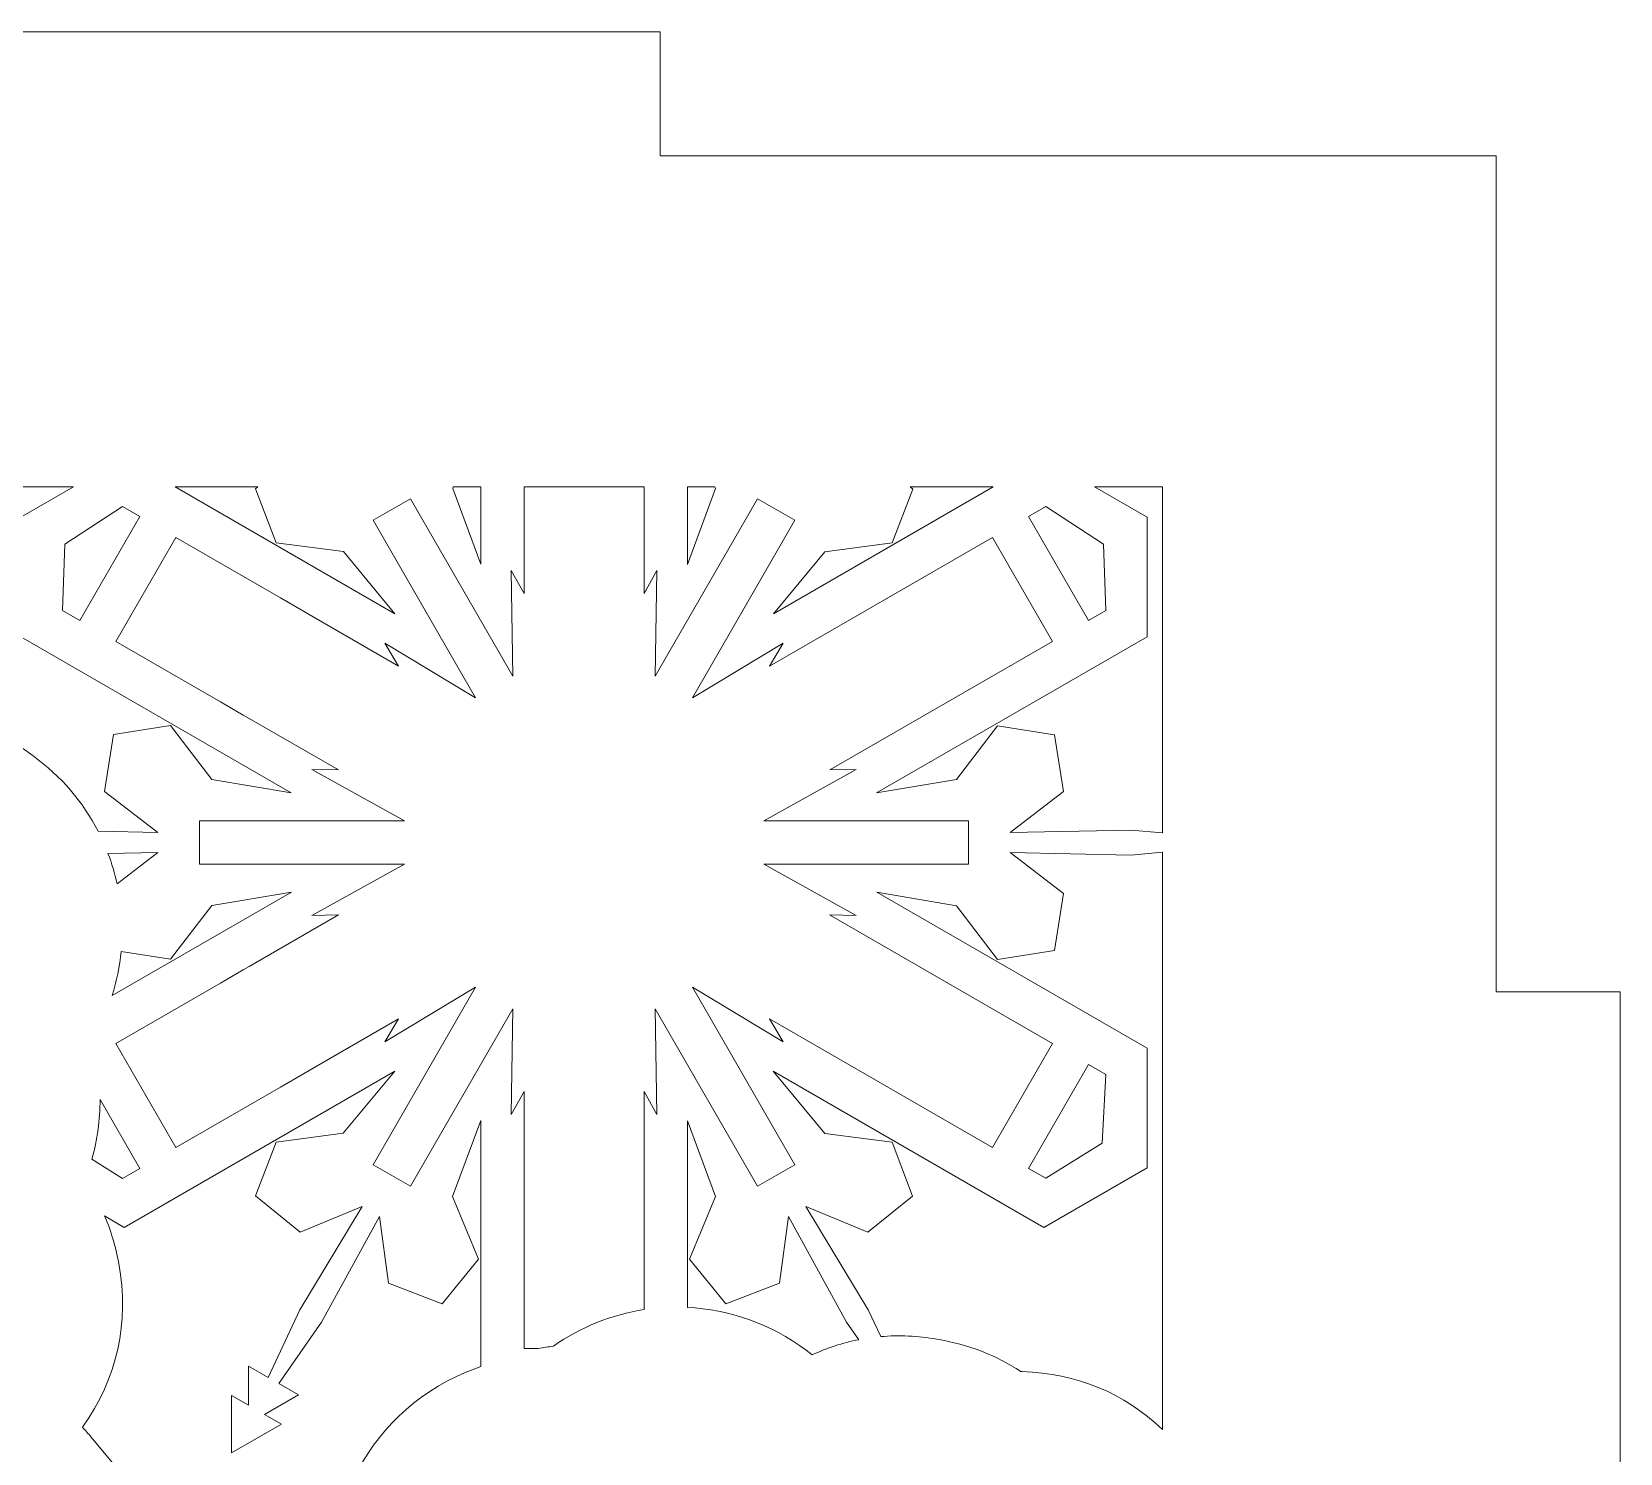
# Model space of a CAD drawing. Header units: millimetres. Extents: x -1983 to 1983, y -412 to 412.
# Drawn here: x -1914.03 to -1875.64, y 49.38 to 83.73 of the extents above; entities that cross this region are included whole.
import ezdxf

# ---------------------------------------------------------------- set-up
doc = ezdxf.new("R2010")
doc.units = ezdxf.units.MM
doc.header["$MEASUREMENT"] = 0
doc.layers.add('Camada 1', color=7, linetype='Continuous')

msp = doc.modelspace()

# ---------------------------------------------------------------- linework, layer by layer
at = {"layer": 'Camada 1', "color": 250, "lineweight": 9}
for points, knots in [([(-1919.0411, -23.2674), (-1919.0411, -23.2674), (-1898.8411, -23.2674), (-1898.8411, -23.2674), (-1898.8411, -23.2674), (-1898.8411, -23.2674), (-1898.8411, -20.2674), (-1898.8411, -20.2674), (-1898.8411, -20.2674), (-1898.8411, -20.2674), (-1878.6411, -20.2674), (-1878.6411, -20.2674), (-1878.6411, -20.2674), (-1878.6411, -20.2674), (-1878.6411, -0.0674), (-1878.6411, -0.0674), (-1878.6411, -0.0674), (-1878.6411, -0.0674), (-1875.6411, -0.0674), (-1875.6411, -0.0674), (-1875.6411, -0.0674), (-1875.6411, -0.0674), (-1875.6411, 20.1326), (-1875.6411, 20.1326), (-1875.6411, 20.1326), (-1875.6411, 20.1326), (-1878.6411, 20.1326), (-1878.6411, 20.1326), (-1878.6411, 20.1326), (-1878.6411, 20.1326), (-1878.6411, 40.3326), (-1878.6411, 40.3326), (-1878.6411, 40.3326), (-1878.6411, 40.3326), (-1875.6411, 40.3326), (-1875.6411, 40.3326), (-1875.6411, 40.3326), (-1875.6411, 40.3326), (-1875.6411, 60.5326), (-1875.6411, 60.5326), (-1875.6411, 60.5326), (-1875.6411, 60.5326), (-1878.6411, 60.5326), (-1878.6411, 60.5326), (-1878.6411, 60.5326), (-1878.6411, 60.5326), (-1878.6411, 80.7326), (-1878.6411, 80.7326), (-1878.6411, 80.7326), (-1878.6411, 80.7326), (-1898.8411, 80.7326), (-1898.8411, 80.7326), (-1898.8411, 80.7326), (-1898.8411, 80.7326), (-1898.8411, 83.7326), (-1898.8411, 83.7326), (-1898.8411, 83.7326), (-1898.8411, 83.7326), (-1919.0411, 83.7326), (-1919.0411, 83.7326), (-1919.0411, 83.7326), (-1919.0411, 83.7326), (-1919.0411, 80.7326), (-1919.0411, 80.7326), (-1919.0411, 80.7326), (-1919.0411, 80.7326), (-1939.2411, 80.7326), (-1939.2411, 80.7326), (-1939.2411, 80.7326), (-1939.2411, 80.7326), (-1939.2411, 83.7326), (-1939.2411, 83.7326), (-1939.2411, 83.7326), (-1939.2411, 83.7326), (-1959.4411, 83.7326), (-1959.4411, 83.7326), (-1959.4411, 83.7326), (-1959.4411, 83.7326), (-1959.4411, 80.7326), (-1959.4411, 80.7326), (-1959.4411, 80.7326), (-1959.4411, 80.7326), (-1979.6411, 80.7326), (-1979.6411, 80.7326), (-1979.6411, 80.7326), (-1979.6411, 80.7326), (-1979.6411, 60.5326), (-1979.6411, 60.5326), (-1979.6411, 60.5326), (-1979.6411, 60.5326), (-1982.6411, 60.5326), (-1982.6411, 60.5326), (-1982.6411, 60.5326), (-1982.6411, 60.5326), (-1982.6411, 40.3326), (-1982.6411, 40.3326), (-1982.6411, 40.3326), (-1982.6411, 40.3326), (-1979.6411, 40.3326), (-1979.6411, 40.3326), (-1979.6411, 40.3326), (-1979.6411, 40.3326), (-1979.6411, 20.1326), (-1979.6411, 20.1326), (-1979.6411, 20.1326), (-1979.6411, 20.1326), (-1982.6411, 20.1326), (-1982.6411, 20.1326), (-1982.6411, 20.1326), (-1982.6411, 20.1326), (-1982.6411, -0.0674), (-1982.6411, -0.0674), (-1982.6411, -0.0674), (-1982.6411, -0.0674), (-1979.6411, -0.0674), (-1979.6411, -0.0674), (-1979.6411, -0.0674), (-1979.6411, -0.0674), (-1979.6411, -20.2674), (-1979.6411, -20.2674), (-1979.6411, -20.2674), (-1979.6411, -20.2674), (-1959.4411, -20.2674), (-1959.4411, -20.2674), (-1959.4411, -20.2674), (-1959.4411, -20.2674), (-1959.4411, -23.2674), (-1959.4411, -23.2674), (-1959.4411, -23.2674), (-1959.4411, -23.2674), (-1939.2411, -23.2674), (-1939.2411, -23.2674), (-1939.2411, -23.2674), (-1939.2411, -23.2674), (-1939.2411, -20.2674), (-1939.2411, -20.2674), (-1939.2411, -20.2674), (-1939.2411, -20.2674), (-1919.0411, -20.2674), (-1919.0411, -20.2674), (-1919.0411, -20.2674), (-1919.0411, -20.2674), (-1919.0411, -23.2674), (-1919.0411, -23.2674)], [0, 0, 0, 0, 0.027027, 0.027027, 0.027027, 0.027027, 0.0540541, 0.0540541, 0.0540541, 0.0540541, 0.0810811, 0.0810811, 0.0810811, 0.0810811, 0.1081081, 0.1081081, 0.1081081, 0.1081081, 0.1351351, 0.1351351, 0.1351351, 0.1351351, 0.1621622, 0.1621622, 0.1621622, 0.1621622, 0.1891892, 0.1891892, 0.1891892, 0.1891892, 0.2162162, 0.2162162, 0.2162162, 0.2162162, 0.2432432, 0.2432432, 0.2432432, 0.2432432, 0.2702703, 0.2702703, 0.2702703, 0.2702703, 0.2972973, 0.2972973, 0.2972973, 0.2972973, 0.3243243, 0.3243243, 0.3243243, 0.3243243, 0.3513514, 0.3513514, 0.3513514, 0.3513514, 0.3783784, 0.3783784, 0.3783784, 0.3783784, 0.4054054, 0.4054054, 0.4054054, 0.4054054, 0.4324324, 0.4324324, 0.4324324, 0.4324324, 0.4594595, 0.4594595, 0.4594595, 0.4594595, 0.4864865, 0.4864865, 0.4864865, 0.4864865, 0.5135135, 0.5135135, 0.5135135, 0.5135135, 0.5405405, 0.5405405, 0.5405405, 0.5405405, 0.5675676, 0.5675676, 0.5675676, 0.5675676, 0.5945946, 0.5945946, 0.5945946, 0.5945946, 0.6216216, 0.6216216, 0.6216216, 0.6216216, 0.6486486, 0.6486486, 0.6486486, 0.6486486, 0.6756757, 0.6756757, 0.6756757, 0.6756757, 0.7027027, 0.7027027, 0.7027027, 0.7027027, 0.7297297, 0.7297297, 0.7297297, 0.7297297, 0.7567568, 0.7567568, 0.7567568, 0.7567568, 0.7837838, 0.7837838, 0.7837838, 0.7837838, 0.8108108, 0.8108108, 0.8108108, 0.8108108, 0.8378378, 0.8378378, 0.8378378, 0.8378378, 0.8648649, 0.8648649, 0.8648649, 0.8648649, 0.8918919, 0.8918919, 0.8918919, 0.8918919, 0.9189189, 0.9189189, 0.9189189, 0.9189189, 0.9459459, 0.9459459, 0.9459459, 0.9459459, 1, 1, 1, 1]), ([(-1927.423, 72.7326), (-1927.423, 72.7326), (-1913.0226, 72.7326), (-1913.0226, 72.7326), (-1913.0226, 72.7326), (-1913.0226, 72.7326), (-1914.2943, 71.999), (-1914.2943, 71.999), (-1914.2943, 71.999), (-1914.2943, 71.999), (-1914.2943, 69.1138), (-1914.2943, 69.1138), (-1914.2943, 69.1138), (-1914.2943, 69.1138), (-1907.7599, 65.3421), (-1907.7599, 65.3421), (-1907.7599, 65.3421), (-1907.7599, 65.3421), (-1909.681, 65.6663), (-1909.681, 65.6663), (-1909.681, 65.6663), (-1909.681, 65.6663), (-1910.6783, 66.9656), (-1910.6783, 66.9656), (-1910.6783, 66.9656), (-1910.6783, 66.9656), (-1912.0547, 66.7486), (-1912.0547, 66.7486), (-1912.0547, 66.7486), (-1912.0547, 66.7486), (-1912.2716, 65.3723), (-1912.2716, 65.3723), (-1912.2716, 65.3723), (-1912.2716, 65.3723), (-1910.9836, 64.3835), (-1910.9836, 64.3835), (-1910.9836, 64.3835), (-1910.9836, 64.3835), (-1912.4311, 64.4124), (-1912.4311, 64.4124), (-1912.4311, 64.4124), (-1912.7934, 65.1138), (-1913.3204, 65.7422), (-1914.0021, 66.2345), (-1914.0021, 66.2345), (-1914.0021, 66.2345), (-1914.5726, 66.6465), (-1914.5726, 66.6465), (-1914.5726, 66.6465), (-1916.2731, 67.8745), (-1918.4598, 67.9515), (-1920.1956, 66.9524), (-1920.1956, 66.9524), (-1920.8064, 67.4053), (-1921.4734, 67.7062), (-1922.1856, 67.8512), (-1922.1856, 67.8512), (-1922.3629, 68.6206), (-1922.7186, 69.3604), (-1923.2574, 70.0067), (-1923.2574, 70.0067), (-1923.2574, 70.0067), (-1923.7328, 70.5773), (-1923.7328, 70.5773), (-1923.7328, 70.5773), (-1924.5788, 71.5925), (-1925.6507, 72.1995), (-1926.93, 72.3886), (-1926.93, 72.3886), (-1927.0893, 72.5137), (-1927.2541, 72.6284), (-1927.423, 72.7326)], [0, 0, 0, 0, 0.0526316, 0.0526316, 0.0526316, 0.0526316, 0.1052632, 0.1052632, 0.1052632, 0.1052632, 0.1578947, 0.1578947, 0.1578947, 0.1578947, 0.2105263, 0.2105263, 0.2105263, 0.2105263, 0.2631579, 0.2631579, 0.2631579, 0.2631579, 0.3157895, 0.3157895, 0.3157895, 0.3157895, 0.3684211, 0.3684211, 0.3684211, 0.3684211, 0.4210526, 0.4210526, 0.4210526, 0.4210526, 0.4736842, 0.4736842, 0.4736842, 0.4736842, 0.5263158, 0.5263158, 0.5263158, 0.5263158, 0.5789474, 0.5789474, 0.5789474, 0.5789474, 0.6315789, 0.6315789, 0.6315789, 0.6315789, 0.6842105, 0.6842105, 0.6842105, 0.6842105, 0.7368421, 0.7368421, 0.7368421, 0.7368421, 0.7894737, 0.7894737, 0.7894737, 0.7894737, 0.8421053, 0.8421053, 0.8421053, 0.8421053, 0.8947368, 0.8947368, 0.8947368, 0.8947368, 1, 1, 1, 1]), ([(-1902.1346, 72.7326), (-1902.1346, 72.7326), (-1899.2331, 72.7326), (-1899.2331, 72.7326), (-1899.2331, 72.7326), (-1899.2331, 72.7326), (-1899.2331, 72.6456), (-1899.2331, 72.6456), (-1899.2331, 72.6456), (-1899.2331, 72.6456), (-1899.2331, 70.1551), (-1899.2331, 70.1551), (-1899.2331, 70.1551), (-1899.2331, 70.1551), (-1898.922, 70.7163), (-1898.922, 70.7163), (-1898.922, 70.7163), (-1898.922, 70.7163), (-1898.964, 68.1616), (-1898.964, 68.1616), (-1898.964, 68.1616), (-1898.964, 68.1616), (-1896.489, 72.448), (-1896.489, 72.448), (-1896.489, 72.448), (-1896.489, 72.448), (-1895.5865, 71.9257), (-1895.5865, 71.9257), (-1895.5865, 71.9257), (-1895.5865, 71.9257), (-1898.0615, 67.6393), (-1898.0615, 67.6393), (-1898.0615, 67.6393), (-1898.0615, 67.6393), (-1895.8698, 68.9537), (-1895.8698, 68.9537), (-1895.8698, 68.9537), (-1895.8698, 68.9537), (-1896.2004, 68.4025), (-1896.2004, 68.4025), (-1896.2004, 68.4025), (-1896.2004, 68.4025), (-1890.8158, 71.5124), (-1890.8158, 71.5124), (-1890.8158, 71.5124), (-1890.8158, 71.5124), (-1889.3648, 68.9992), (-1889.3648, 68.9992), (-1889.3648, 68.9992), (-1889.3648, 68.9992), (-1894.7465, 65.8924), (-1894.7465, 65.8924), (-1894.7465, 65.8924), (-1894.7465, 65.8924), (-1894.1079, 65.9021), (-1894.1079, 65.9021), (-1894.1079, 65.9021), (-1894.1079, 65.9021), (-1896.3414, 64.6604), (-1896.3414, 64.6604), (-1896.3414, 64.6604), (-1896.3414, 64.6604), (-1891.3917, 64.6604), (-1891.3917, 64.6604), (-1891.3917, 64.6604), (-1891.3917, 64.6604), (-1891.3917, 63.6189), (-1891.3917, 63.6189), (-1891.3917, 63.6189), (-1891.3917, 63.6189), (-1896.3414, 63.6189), (-1896.3414, 63.6189), (-1896.3414, 63.6189), (-1896.3414, 63.6189), (-1894.1079, 62.3772), (-1894.1079, 62.3772), (-1894.1079, 62.3772), (-1894.1079, 62.3772), (-1894.7499, 62.3883), (-1894.7499, 62.3883), (-1894.7499, 62.3883), (-1894.7499, 62.3883), (-1889.3653, 59.2804), (-1889.3653, 59.2804), (-1889.3653, 59.2804), (-1889.3653, 59.2804), (-1890.816, 56.7676), (-1890.816, 56.7676), (-1890.816, 56.7676), (-1890.816, 56.7676), (-1896.2004, 59.8747), (-1896.2004, 59.8747), (-1896.2004, 59.8747), (-1896.2004, 59.8747), (-1895.8698, 59.3249), (-1895.8698, 59.3249), (-1895.8698, 59.3249), (-1895.8698, 59.3249), (-1898.0626, 60.6404), (-1898.0626, 60.6404), (-1898.0626, 60.6404), (-1898.0626, 60.6404), (-1895.5865, 56.3524), (-1895.5865, 56.3524), (-1895.5865, 56.3524), (-1895.5865, 56.3524), (-1896.489, 55.8312), (-1896.489, 55.8312), (-1896.489, 55.8312), (-1896.489, 55.8312), (-1898.964, 60.1165), (-1898.964, 60.1165), (-1898.964, 60.1165), (-1898.964, 60.1165), (-1898.922, 57.5635), (-1898.922, 57.5635), (-1898.922, 57.5635), (-1898.922, 57.5635), (-1899.2331, 58.1252), (-1899.2331, 58.1252), (-1899.2331, 58.1252), (-1899.2331, 58.1252), (-1899.2331, 52.8507), (-1899.2331, 52.8507), (-1899.2331, 52.8507), (-1900.0102, 52.7306), (-1900.762, 52.434), (-1901.4254, 51.9667), (-1901.4254, 51.9667), (-1901.5472, 51.9517), (-1901.6692, 51.9321), (-1901.7913, 51.9083), (-1901.7913, 51.9083), (-1901.7913, 51.9083), (-1902.1346, 51.9083), (-1902.1346, 51.9083), (-1902.1346, 51.9083), (-1902.1346, 51.9083), (-1902.1346, 58.1252), (-1902.1346, 58.1252), (-1902.1346, 58.1252), (-1902.1346, 58.1252), (-1902.4464, 57.5635), (-1902.4464, 57.5635), (-1902.4464, 57.5635), (-1902.4464, 57.5635), (-1902.404, 60.1187), (-1902.404, 60.1187), (-1902.404, 60.1187), (-1902.404, 60.1187), (-1904.8789, 55.8312), (-1904.8789, 55.8312), (-1904.8789, 55.8312), (-1904.8789, 55.8312), (-1905.7827, 56.3524), (-1905.7827, 56.3524), (-1905.7827, 56.3524), (-1905.7827, 56.3524), (-1903.3064, 60.6404), (-1903.3064, 60.6404), (-1903.3064, 60.6404), (-1903.3064, 60.6404), (-1905.4982, 59.3249), (-1905.4982, 59.3249), (-1905.4982, 59.3249), (-1905.4982, 59.3249), (-1905.1675, 59.8747), (-1905.1675, 59.8747), (-1905.1675, 59.8747), (-1905.1675, 59.8747), (-1907.3258, 58.6304), (-1907.3258, 58.6304), (-1907.3258, 58.6304), (-1907.3258, 58.6304), (-1907.4691, 58.5473), (-1907.4691, 58.5473), (-1907.4691, 58.5473), (-1907.4691, 58.5473), (-1908.0204, 58.229), (-1908.0204, 58.229), (-1908.0204, 58.229), (-1908.0204, 58.229), (-1910.5513, 56.7674), (-1910.5513, 56.7674), (-1910.5513, 56.7674), (-1910.5513, 56.7674), (-1912.0018, 59.2798), (-1912.0018, 59.2798), (-1912.0018, 59.2798), (-1912.0018, 59.2798), (-1909.4705, 60.7417), (-1909.4705, 60.7417), (-1909.4705, 60.7417), (-1909.4705, 60.7417), (-1908.9199, 61.0585), (-1908.9199, 61.0585), (-1908.9199, 61.0585), (-1908.9199, 61.0585), (-1908.7761, 61.1424), (-1908.7761, 61.1424), (-1908.7761, 61.1424), (-1908.7761, 61.1424), (-1906.6177, 62.3883), (-1906.6177, 62.3883), (-1906.6177, 62.3883), (-1906.6177, 62.3883), (-1907.2601, 62.3772), (-1907.2601, 62.3772), (-1907.2601, 62.3772), (-1907.2601, 62.3772), (-1905.0265, 63.6189), (-1905.0265, 63.6189), (-1905.0265, 63.6189), (-1905.0265, 63.6189), (-1909.9761, 63.6189), (-1909.9761, 63.6189), (-1909.9761, 63.6189), (-1909.9761, 63.6189), (-1909.9761, 64.6604), (-1909.9761, 64.6604), (-1909.9761, 64.6604), (-1909.9761, 64.6604), (-1905.0258, 64.6604), (-1905.0258, 64.6604), (-1905.0258, 64.6604), (-1905.0258, 64.6604), (-1907.2601, 65.9021), (-1907.2601, 65.9021), (-1907.2601, 65.9021), (-1907.2601, 65.9021), (-1906.6203, 65.8924), (-1906.6203, 65.8924), (-1906.6203, 65.8924), (-1906.6203, 65.8924), (-1908.7761, 67.1373), (-1908.7761, 67.1373), (-1908.7761, 67.1373), (-1908.7761, 67.1373), (-1908.9199, 67.2182), (-1908.9199, 67.2182), (-1908.9199, 67.2182), (-1908.9199, 67.2182), (-1909.4705, 67.5381), (-1909.4705, 67.5381), (-1909.4705, 67.5381), (-1909.4705, 67.5381), (-1912.0023, 68.9993), (-1912.0023, 68.9993), (-1912.0023, 68.9993), (-1912.0023, 68.9993), (-1910.5518, 71.512), (-1910.5518, 71.512), (-1910.5518, 71.512), (-1910.5518, 71.512), (-1908.0204, 70.0496), (-1908.0204, 70.0496), (-1908.0204, 70.0496), (-1908.0204, 70.0496), (-1907.4691, 69.7318), (-1907.4691, 69.7318), (-1907.4691, 69.7318), (-1907.4691, 69.7318), (-1907.3258, 69.6485), (-1907.3258, 69.6485), (-1907.3258, 69.6485), (-1907.3258, 69.6485), (-1905.167, 68.4025), (-1905.167, 68.4025), (-1905.167, 68.4025), (-1905.167, 68.4025), (-1905.4982, 68.9537), (-1905.4982, 68.9537), (-1905.4982, 68.9537), (-1905.4982, 68.9537), (-1903.3064, 67.6393), (-1903.3064, 67.6393), (-1903.3064, 67.6393), (-1903.3064, 67.6393), (-1905.7827, 71.9257), (-1905.7827, 71.9257), (-1905.7827, 71.9257), (-1905.7827, 71.9257), (-1904.8789, 72.448), (-1904.8789, 72.448), (-1904.8789, 72.448), (-1904.8789, 72.448), (-1902.404, 68.1606), (-1902.404, 68.1606), (-1902.404, 68.1606), (-1902.404, 68.1606), (-1902.4464, 70.7163), (-1902.4464, 70.7163), (-1902.4464, 70.7163), (-1902.4464, 70.7163), (-1902.1346, 70.1551), (-1902.1346, 70.1551), (-1902.1346, 70.1551), (-1902.1346, 70.1551), (-1902.1346, 72.6456), (-1902.1346, 72.6456), (-1902.1346, 72.6456), (-1902.1346, 72.6456), (-1902.1346, 72.7326), (-1902.1346, 72.7326)], [0, 0, 0, 0, 0.012987, 0.012987, 0.012987, 0.012987, 0.025974, 0.025974, 0.025974, 0.025974, 0.038961, 0.038961, 0.038961, 0.038961, 0.0519481, 0.0519481, 0.0519481, 0.0519481, 0.0649351, 0.0649351, 0.0649351, 0.0649351, 0.0779221, 0.0779221, 0.0779221, 0.0779221, 0.0909091, 0.0909091, 0.0909091, 0.0909091, 0.1038961, 0.1038961, 0.1038961, 0.1038961, 0.1168831, 0.1168831, 0.1168831, 0.1168831, 0.1298701, 0.1298701, 0.1298701, 0.1298701, 0.1428571, 0.1428571, 0.1428571, 0.1428571, 0.1558442, 0.1558442, 0.1558442, 0.1558442, 0.1688312, 0.1688312, 0.1688312, 0.1688312, 0.1818182, 0.1818182, 0.1818182, 0.1818182, 0.1948052, 0.1948052, 0.1948052, 0.1948052, 0.2077922, 0.2077922, 0.2077922, 0.2077922, 0.2207792, 0.2207792, 0.2207792, 0.2207792, 0.2337662, 0.2337662, 0.2337662, 0.2337662, 0.2467532, 0.2467532, 0.2467532, 0.2467532, 0.2597403, 0.2597403, 0.2597403, 0.2597403, 0.2727273, 0.2727273, 0.2727273, 0.2727273, 0.2857143, 0.2857143, 0.2857143, 0.2857143, 0.2987013, 0.2987013, 0.2987013, 0.2987013, 0.3116883, 0.3116883, 0.3116883, 0.3116883, 0.3246753, 0.3246753, 0.3246753, 0.3246753, 0.3376623, 0.3376623, 0.3376623, 0.3376623, 0.3506494, 0.3506494, 0.3506494, 0.3506494, 0.3636364, 0.3636364, 0.3636364, 0.3636364, 0.3766234, 0.3766234, 0.3766234, 0.3766234, 0.3896104, 0.3896104, 0.3896104, 0.3896104, 0.4025974, 0.4025974, 0.4025974, 0.4025974, 0.4155844, 0.4155844, 0.4155844, 0.4155844, 0.4285714, 0.4285714, 0.4285714, 0.4285714, 0.4415584, 0.4415584, 0.4415584, 0.4415584, 0.4545455, 0.4545455, 0.4545455, 0.4545455, 0.4675325, 0.4675325, 0.4675325, 0.4675325, 0.4805195, 0.4805195, 0.4805195, 0.4805195, 0.4935065, 0.4935065, 0.4935065, 0.4935065, 0.5064935, 0.5064935, 0.5064935, 0.5064935, 0.5194805, 0.5194805, 0.5194805, 0.5194805, 0.5324675, 0.5324675, 0.5324675, 0.5324675, 0.5454545, 0.5454545, 0.5454545, 0.5454545, 0.5584416, 0.5584416, 0.5584416, 0.5584416, 0.5714286, 0.5714286, 0.5714286, 0.5714286, 0.5844156, 0.5844156, 0.5844156, 0.5844156, 0.5974026, 0.5974026, 0.5974026, 0.5974026, 0.6103896, 0.6103896, 0.6103896, 0.6103896, 0.6233766, 0.6233766, 0.6233766, 0.6233766, 0.6363636, 0.6363636, 0.6363636, 0.6363636, 0.6493506, 0.6493506, 0.6493506, 0.6493506, 0.6623377, 0.6623377, 0.6623377, 0.6623377, 0.6753247, 0.6753247, 0.6753247, 0.6753247, 0.6883117, 0.6883117, 0.6883117, 0.6883117, 0.7012987, 0.7012987, 0.7012987, 0.7012987, 0.7142857, 0.7142857, 0.7142857, 0.7142857, 0.7272727, 0.7272727, 0.7272727, 0.7272727, 0.7402597, 0.7402597, 0.7402597, 0.7402597, 0.7532468, 0.7532468, 0.7532468, 0.7532468, 0.7662338, 0.7662338, 0.7662338, 0.7662338, 0.7792208, 0.7792208, 0.7792208, 0.7792208, 0.7922078, 0.7922078, 0.7922078, 0.7922078, 0.8051948, 0.8051948, 0.8051948, 0.8051948, 0.8181818, 0.8181818, 0.8181818, 0.8181818, 0.8311688, 0.8311688, 0.8311688, 0.8311688, 0.8441558, 0.8441558, 0.8441558, 0.8441558, 0.8571429, 0.8571429, 0.8571429, 0.8571429, 0.8701299, 0.8701299, 0.8701299, 0.8701299, 0.8831169, 0.8831169, 0.8831169, 0.8831169, 0.8961039, 0.8961039, 0.8961039, 0.8961039, 0.9090909, 0.9090909, 0.9090909, 0.9090909, 0.9220779, 0.9220779, 0.9220779, 0.9220779, 0.9350649, 0.9350649, 0.9350649, 0.9350649, 0.9480519, 0.9480519, 0.9480519, 0.9480519, 0.961039, 0.961039, 0.961039, 0.961039, 0.974026, 0.974026, 0.974026, 0.974026, 1, 1, 1, 1]), ([(-1910.5708, 72.7326), (-1910.5708, 72.7326), (-1908.5663, 72.7326), (-1908.5663, 72.7326), (-1908.5663, 72.7326), (-1908.5663, 72.7326), (-1908.6263, 72.684), (-1908.6263, 72.684), (-1908.6263, 72.684), (-1908.6263, 72.684), (-1908.1265, 71.384), (-1908.1265, 71.384), (-1908.1265, 71.384), (-1908.1265, 71.384), (-1906.5018, 71.1685), (-1906.5018, 71.1685), (-1906.5018, 71.1685), (-1906.5018, 71.1685), (-1905.2547, 69.6631), (-1905.2547, 69.6631), (-1905.2547, 69.6631), (-1905.2547, 69.6631), (-1910.5708, 72.7326), (-1910.5708, 72.7326)], [0, 0, 0, 0, 0.1428571, 0.1428571, 0.1428571, 0.1428571, 0.2857143, 0.2857143, 0.2857143, 0.2857143, 0.4285714, 0.4285714, 0.4285714, 0.4285714, 0.5714286, 0.5714286, 0.5714286, 0.5714286, 0.7142857, 0.7142857, 0.7142857, 0.7142857, 1, 1, 1, 1]), ([(-1903.8445, 72.7326), (-1903.8445, 72.7326), (-1903.1816, 72.7326), (-1903.1816, 72.7326), (-1903.1816, 72.7326), (-1903.1816, 72.7326), (-1903.1816, 70.8693), (-1903.1816, 70.8693), (-1903.1816, 70.8693), (-1903.1816, 70.8693), (-1903.8601, 72.6948), (-1903.8601, 72.6948), (-1903.8601, 72.6948), (-1903.8601, 72.6948), (-1903.8445, 72.7326), (-1903.8445, 72.7326)], [0, 0, 0, 0, 0.2, 0.2, 0.2, 0.2, 0.4, 0.4, 0.4, 0.4, 0.6, 0.6, 0.6, 0.6, 1, 1, 1, 1]), ([(-1898.1864, 72.7326), (-1898.1864, 72.7326), (-1897.5212, 72.7326), (-1897.5212, 72.7326), (-1897.5212, 72.7326), (-1897.5212, 72.7326), (-1897.5047, 72.6929), (-1897.5047, 72.6929), (-1897.5047, 72.6929), (-1897.5047, 72.6929), (-1898.1864, 70.8596), (-1898.1864, 70.8596), (-1898.1864, 70.8596), (-1898.1864, 70.8596), (-1898.1864, 72.7326), (-1898.1864, 72.7326)], [0, 0, 0, 0, 0.2, 0.2, 0.2, 0.2, 0.4, 0.4, 0.4, 0.4, 0.6, 0.6, 0.6, 0.6, 1, 1, 1, 1]), ([(-1892.8008, 72.7326), (-1892.8008, 72.7326), (-1890.797, 72.7326), (-1890.797, 72.7326), (-1890.797, 72.7326), (-1890.797, 72.7326), (-1896.1046, 69.6683), (-1896.1046, 69.6683), (-1896.1046, 69.6683), (-1896.1046, 69.6683), (-1894.8629, 71.1681), (-1894.8629, 71.1681), (-1894.8629, 71.1681), (-1894.8629, 71.1681), (-1893.2388, 71.3819), (-1893.2388, 71.3819), (-1893.2388, 71.3819), (-1893.2388, 71.3819), (-1892.7389, 72.6826), (-1892.7389, 72.6826), (-1892.7389, 72.6826), (-1892.7389, 72.6826), (-1892.8008, 72.7326), (-1892.8008, 72.7326)], [0, 0, 0, 0, 0.1428571, 0.1428571, 0.1428571, 0.1428571, 0.2857143, 0.2857143, 0.2857143, 0.2857143, 0.4285714, 0.4285714, 0.4285714, 0.4285714, 0.5714286, 0.5714286, 0.5714286, 0.5714286, 0.7142857, 0.7142857, 0.7142857, 0.7142857, 1, 1, 1, 1]), ([(-1888.3448, 72.7326), (-1888.3448, 72.7326), (-1886.7067, 72.7326), (-1886.7067, 72.7326), (-1886.7067, 72.7326), (-1886.7067, 72.7326), (-1886.7067, 64.3736), (-1886.7067, 64.3736), (-1886.7067, 64.3736), (-1886.7067, 64.3736), (-1887.4713, 64.4395), (-1887.4713, 64.4395), (-1887.4713, 64.4395), (-1887.4713, 64.4395), (-1890.3838, 64.3809), (-1890.3838, 64.3809), (-1890.3838, 64.3809), (-1890.3838, 64.3809), (-1889.0955, 65.369), (-1889.0955, 65.369), (-1889.0955, 65.369), (-1889.0955, 65.369), (-1889.3121, 66.7454), (-1889.3121, 66.7454), (-1889.3121, 66.7454), (-1889.3121, 66.7454), (-1890.6894, 66.9629), (-1890.6894, 66.9629), (-1890.6894, 66.9629), (-1890.6894, 66.9629), (-1891.6869, 65.6641), (-1891.6869, 65.6641), (-1891.6869, 65.6641), (-1891.6869, 65.6641), (-1893.6146, 65.3368), (-1893.6146, 65.3368), (-1893.6146, 65.3368), (-1893.6146, 65.3368), (-1887.0729, 69.1138), (-1887.0729, 69.1138), (-1887.0729, 69.1138), (-1887.0729, 69.1138), (-1887.0729, 71.999), (-1887.0729, 71.999), (-1887.0729, 71.999), (-1887.0729, 71.999), (-1888.3448, 72.7326), (-1888.3448, 72.7326)], [0, 0, 0, 0, 0.0769231, 0.0769231, 0.0769231, 0.0769231, 0.1538462, 0.1538462, 0.1538462, 0.1538462, 0.2307692, 0.2307692, 0.2307692, 0.2307692, 0.3076923, 0.3076923, 0.3076923, 0.3076923, 0.3846154, 0.3846154, 0.3846154, 0.3846154, 0.4615385, 0.4615385, 0.4615385, 0.4615385, 0.5384615, 0.5384615, 0.5384615, 0.5384615, 0.6153846, 0.6153846, 0.6153846, 0.6153846, 0.6923077, 0.6923077, 0.6923077, 0.6923077, 0.7692308, 0.7692308, 0.7692308, 0.7692308, 0.8461538, 0.8461538, 0.8461538, 0.8461538, 1, 1, 1, 1]), ([(-1911.4235, 72.0155), (-1911.4235, 72.0155), (-1912.8744, 69.5024), (-1912.8744, 69.5024), (-1912.8744, 69.5024), (-1912.8744, 69.5024), (-1913.2907, 69.7427), (-1913.2907, 69.7427), (-1913.2907, 69.7427), (-1913.2907, 69.7427), (-1913.2346, 71.3517), (-1913.2346, 71.3517), (-1913.2346, 71.3517), (-1913.2346, 71.3517), (-1911.8405, 72.2564), (-1911.8405, 72.2564), (-1911.8405, 72.2564), (-1911.8405, 72.2564), (-1911.4235, 72.0155), (-1911.4235, 72.0155)], [0, 0, 0, 0, 0.1666667, 0.1666667, 0.1666667, 0.1666667, 0.3333333, 0.3333333, 0.3333333, 0.3333333, 0.5, 0.5, 0.5, 0.5, 0.6666667, 0.6666667, 0.6666667, 0.6666667, 1, 1, 1, 1]), ([(-1888.4929, 69.5024), (-1888.4929, 69.5024), (-1889.944, 72.0159), (-1889.944, 72.0159), (-1889.944, 72.0159), (-1889.944, 72.0159), (-1889.5274, 72.2564), (-1889.5274, 72.2564), (-1889.5274, 72.2564), (-1889.5274, 72.2564), (-1888.1327, 71.3517), (-1888.1327, 71.3517), (-1888.1327, 71.3517), (-1888.1327, 71.3517), (-1888.0767, 69.7427), (-1888.0767, 69.7427), (-1888.0767, 69.7427), (-1888.0767, 69.7427), (-1888.4929, 69.5024), (-1888.4929, 69.5024)], [0, 0, 0, 0, 0.1666667, 0.1666667, 0.1666667, 0.1666667, 0.3333333, 0.3333333, 0.3333333, 0.3333333, 0.5, 0.5, 0.5, 0.5, 0.6666667, 0.6666667, 0.6666667, 0.6666667, 1, 1, 1, 1]), ([(-1911.9715, 63.1405), (-1912.0266, 63.3899), (-1912.0998, 63.6353), (-1912.1909, 63.8748), (-1912.1909, 63.8748), (-1912.1909, 63.8748), (-1910.9836, 63.8988), (-1910.9836, 63.8988), (-1910.9836, 63.8988), (-1910.9836, 63.8988), (-1911.9715, 63.1405), (-1911.9715, 63.1405)], [0, 0, 0, 0, 0.25, 0.25, 0.25, 0.25, 0.5, 0.5, 0.5, 0.5, 1, 1, 1, 1]), ([(-1886.7067, 63.9029), (-1886.7067, 63.9029), (-1886.7067, 49.9543), (-1886.7067, 49.9543), (-1886.7067, 49.9543), (-1887.6355, 50.8386), (-1888.7782, 51.3103), (-1890.0977, 51.3518), (-1890.0977, 51.3518), (-1890.1073, 51.3522), (-1890.117, 51.3524), (-1890.1264, 51.3527), (-1890.1264, 51.3527), (-1890.7189, 51.7462), (-1891.3987, 52.0106), (-1892.1544, 52.1379), (-1892.1544, 52.1379), (-1892.6189, 52.2161), (-1893.0732, 52.236), (-1893.5144, 52.1984), (-1893.5144, 52.1984), (-1893.5144, 52.1984), (-1893.8181, 52.8474), (-1893.8181, 52.8474), (-1893.8181, 52.8474), (-1893.8181, 52.8474), (-1895.3248, 55.3402), (-1895.3248, 55.3402), (-1895.3248, 55.3402), (-1895.3248, 55.3402), (-1893.8246, 54.7198), (-1893.8246, 54.7198), (-1893.8246, 54.7198), (-1893.8246, 54.7198), (-1892.7433, 55.5958), (-1892.7433, 55.5958), (-1892.7433, 55.5958), (-1892.7433, 55.5958), (-1893.2409, 56.8953), (-1893.2409, 56.8953), (-1893.2409, 56.8953), (-1893.2409, 56.8953), (-1894.8662, 57.1102), (-1894.8662, 57.1102), (-1894.8662, 57.1102), (-1894.8662, 57.1102), (-1896.1122, 58.6151), (-1896.1122, 58.6151), (-1896.1122, 58.6151), (-1896.1122, 58.6151), (-1889.5715, 54.8394), (-1889.5715, 54.8394), (-1889.5715, 54.8394), (-1889.5715, 54.8394), (-1887.0729, 56.2813), (-1887.0729, 56.2813), (-1887.0729, 56.2813), (-1887.0729, 56.2813), (-1887.0729, 59.1666), (-1887.0729, 59.1666), (-1887.0729, 59.1666), (-1887.0729, 59.1666), (-1893.606, 62.9377), (-1893.606, 62.9377), (-1893.606, 62.9377), (-1893.606, 62.9377), (-1891.6869, 62.6131), (-1891.6869, 62.6131), (-1891.6869, 62.6131), (-1891.6869, 62.6131), (-1890.6894, 61.313), (-1890.6894, 61.313), (-1890.6894, 61.313), (-1890.6894, 61.313), (-1889.3121, 61.5312), (-1889.3121, 61.5312), (-1889.3121, 61.5312), (-1889.3121, 61.5312), (-1889.0955, 62.9082), (-1889.0955, 62.9082), (-1889.0955, 62.9082), (-1889.0955, 62.9082), (-1890.3838, 63.8967), (-1890.3838, 63.8967), (-1890.3838, 63.8967), (-1890.3838, 63.8967), (-1887.4713, 63.8368), (-1887.4713, 63.8368), (-1887.4713, 63.8368), (-1887.4713, 63.8368), (-1886.7067, 63.9029), (-1886.7067, 63.9029)], [0, 0, 0, 0, 0.0416667, 0.0416667, 0.0416667, 0.0416667, 0.0833333, 0.0833333, 0.0833333, 0.0833333, 0.125, 0.125, 0.125, 0.125, 0.1666667, 0.1666667, 0.1666667, 0.1666667, 0.2083333, 0.2083333, 0.2083333, 0.2083333, 0.25, 0.25, 0.25, 0.25, 0.2916667, 0.2916667, 0.2916667, 0.2916667, 0.3333333, 0.3333333, 0.3333333, 0.3333333, 0.375, 0.375, 0.375, 0.375, 0.4166667, 0.4166667, 0.4166667, 0.4166667, 0.4583333, 0.4583333, 0.4583333, 0.4583333, 0.5, 0.5, 0.5, 0.5, 0.5416667, 0.5416667, 0.5416667, 0.5416667, 0.5833333, 0.5833333, 0.5833333, 0.5833333, 0.625, 0.625, 0.625, 0.625, 0.6666667, 0.6666667, 0.6666667, 0.6666667, 0.7083333, 0.7083333, 0.7083333, 0.7083333, 0.75, 0.75, 0.75, 0.75, 0.7916667, 0.7916667, 0.7916667, 0.7916667, 0.8333333, 0.8333333, 0.8333333, 0.8333333, 0.875, 0.875, 0.875, 0.875, 0.9166667, 0.9166667, 0.9166667, 0.9166667, 1, 1, 1, 1]), ([(-1912.091, 60.4385), (-1911.9798, 60.7882), (-1911.9073, 61.1458), (-1911.8724, 61.5052), (-1911.8724, 61.5052), (-1911.8724, 61.5052), (-1910.6783, 61.3169), (-1910.6783, 61.3169), (-1910.6783, 61.3169), (-1910.6783, 61.3169), (-1909.681, 62.6161), (-1909.681, 62.6161), (-1909.681, 62.6161), (-1909.681, 62.6161), (-1907.7534, 62.9425), (-1907.7534, 62.9425), (-1907.7534, 62.9425), (-1907.7534, 62.9425), (-1912.091, 60.4385), (-1912.091, 60.4385)], [0, 0, 0, 0, 0.1666667, 0.1666667, 0.1666667, 0.1666667, 0.3333333, 0.3333333, 0.3333333, 0.3333333, 0.5, 0.5, 0.5, 0.5, 0.6666667, 0.6666667, 0.6666667, 0.6666667, 1, 1, 1, 1]), ([(-1889.944, 56.2643), (-1889.944, 56.2643), (-1888.4933, 58.777), (-1888.4933, 58.777), (-1888.4933, 58.777), (-1888.4933, 58.777), (-1888.0767, 58.5365), (-1888.0767, 58.5365), (-1888.0767, 58.5365), (-1888.0767, 58.5365), (-1888.1639, 56.8763), (-1888.1639, 56.8763), (-1888.1639, 56.8763), (-1888.1639, 56.8763), (-1889.5274, 56.0239), (-1889.5274, 56.0239), (-1889.5274, 56.0239), (-1889.5274, 56.0239), (-1889.944, 56.2643), (-1889.944, 56.2643)], [0, 0, 0, 0, 0.1666667, 0.1666667, 0.1666667, 0.1666667, 0.3333333, 0.3333333, 0.3333333, 0.3333333, 0.5, 0.5, 0.5, 0.5, 0.6666667, 0.6666667, 0.6666667, 0.6666667, 1, 1, 1, 1]), ([(-1903.1816, 51.4725), (-1903.1816, 51.4725), (-1903.3221, 51.4215), (-1903.3221, 51.4215), (-1903.3221, 51.4215), (-1905.8367, 50.5069), (-1907.2399, 47.8669), (-1906.5907, 45.271), (-1906.5907, 45.271), (-1906.5473, 45.0975), (-1906.5083, 44.923), (-1906.4731, 44.7477), (-1906.4731, 44.7477), (-1906.8884, 44.8049), (-1907.3189, 44.8119), (-1907.7615, 44.7675), (-1907.7615, 44.7675), (-1908.3831, 44.7049), (-1908.961, 44.548), (-1909.4878, 44.3008), (-1909.4878, 44.3008), (-1909.9901, 44.4849), (-1910.5159, 44.6071), (-1911.0565, 44.6631), (-1911.0565, 44.6631), (-1910.6911, 46.2047), (-1911.032, 47.8919), (-1912.1199, 49.1972), (-1912.1199, 49.1972), (-1912.1199, 49.1972), (-1912.5953, 49.7677), (-1912.5953, 49.7677), (-1912.5953, 49.7677), (-1912.6649, 49.8514), (-1912.7363, 49.9324), (-1912.809, 50.0107), (-1912.809, 50.0107), (-1911.9623, 51.2007), (-1911.6671, 52.533), (-1911.9317, 53.969), (-1911.9317, 53.969), (-1912.0064, 54.3745), (-1912.12, 54.7563), (-1912.2716, 55.1137), (-1912.2716, 55.1137), (-1912.2716, 55.1137), (-1911.7962, 54.8394), (-1911.7962, 54.8394), (-1911.7962, 54.8394), (-1911.7962, 54.8394), (-1905.2617, 58.6119), (-1905.2617, 58.6119), (-1905.2617, 58.6119), (-1905.2617, 58.6119), (-1906.5035, 57.1117), (-1906.5035, 57.1117), (-1906.5035, 57.1117), (-1906.5035, 57.1117), (-1908.1291, 56.8974), (-1908.1291, 56.8974), (-1908.1291, 56.8974), (-1908.1291, 56.8974), (-1908.6279, 55.5975), (-1908.6279, 55.5975), (-1908.6279, 55.5975), (-1908.6279, 55.5975), (-1907.5457, 54.7203), (-1907.5457, 54.7203), (-1907.5457, 54.7203), (-1907.5457, 54.7203), (-1906.0442, 55.3422), (-1906.0442, 55.3422), (-1906.0442, 55.3422), (-1906.0442, 55.3422), (-1907.5524, 52.8485), (-1907.5524, 52.8485), (-1907.5524, 52.8485), (-1907.5524, 52.8485), (-1908.3178, 51.2109), (-1908.3178, 51.2109), (-1908.3178, 51.2109), (-1908.3178, 51.2109), (-1908.7936, 51.4855), (-1908.7936, 51.4855), (-1908.7936, 51.4855), (-1908.7936, 51.4855), (-1908.7936, 50.5399), (-1908.7936, 50.5399), (-1908.7936, 50.5399), (-1908.7936, 50.5399), (-1909.2029, 50.7774), (-1909.2029, 50.7774), (-1909.2029, 50.7774), (-1909.2029, 50.7774), (-1909.2029, 49.3881), (-1909.2029, 49.3881), (-1909.2029, 49.3881), (-1909.2029, 49.3881), (-1907.9988, 50.0821), (-1907.9988, 50.0821), (-1907.9988, 50.0821), (-1907.9988, 50.0821), (-1908.4076, 50.318), (-1908.4076, 50.318), (-1908.4076, 50.318), (-1908.4076, 50.318), (-1907.5897, 50.7909), (-1907.5897, 50.7909), (-1907.5897, 50.7909), (-1907.5897, 50.7909), (-1908.0646, 51.0654), (-1908.0646, 51.0654), (-1908.0646, 51.0654), (-1908.0646, 51.0654), (-1907.0296, 52.5479), (-1907.0296, 52.5479), (-1907.0296, 52.5479), (-1907.0296, 52.5479), (-1905.6251, 55.1), (-1905.6251, 55.1), (-1905.6251, 55.1), (-1905.6251, 55.1), (-1905.4118, 53.4887), (-1905.4118, 53.4887), (-1905.4118, 53.4887), (-1905.4118, 53.4887), (-1904.1121, 52.9901), (-1904.1121, 52.9901), (-1904.1121, 52.9901), (-1904.1121, 52.9901), (-1903.2354, 54.0724), (-1903.2354, 54.0724), (-1903.2354, 54.0724), (-1903.2354, 54.0724), (-1903.8627, 55.5868), (-1903.8627, 55.5868), (-1903.8627, 55.5868), (-1903.8627, 55.5868), (-1903.1816, 57.4175), (-1903.1816, 57.4175), (-1903.1816, 57.4175), (-1903.1816, 57.4175), (-1903.1816, 51.4725), (-1903.1816, 51.4725)], [0, 0, 0, 0, 0.027027, 0.027027, 0.027027, 0.027027, 0.0540541, 0.0540541, 0.0540541, 0.0540541, 0.0810811, 0.0810811, 0.0810811, 0.0810811, 0.1081081, 0.1081081, 0.1081081, 0.1081081, 0.1351351, 0.1351351, 0.1351351, 0.1351351, 0.1621622, 0.1621622, 0.1621622, 0.1621622, 0.1891892, 0.1891892, 0.1891892, 0.1891892, 0.2162162, 0.2162162, 0.2162162, 0.2162162, 0.2432432, 0.2432432, 0.2432432, 0.2432432, 0.2702703, 0.2702703, 0.2702703, 0.2702703, 0.2972973, 0.2972973, 0.2972973, 0.2972973, 0.3243243, 0.3243243, 0.3243243, 0.3243243, 0.3513514, 0.3513514, 0.3513514, 0.3513514, 0.3783784, 0.3783784, 0.3783784, 0.3783784, 0.4054054, 0.4054054, 0.4054054, 0.4054054, 0.4324324, 0.4324324, 0.4324324, 0.4324324, 0.4594595, 0.4594595, 0.4594595, 0.4594595, 0.4864865, 0.4864865, 0.4864865, 0.4864865, 0.5135135, 0.5135135, 0.5135135, 0.5135135, 0.5405405, 0.5405405, 0.5405405, 0.5405405, 0.5675676, 0.5675676, 0.5675676, 0.5675676, 0.5945946, 0.5945946, 0.5945946, 0.5945946, 0.6216216, 0.6216216, 0.6216216, 0.6216216, 0.6486486, 0.6486486, 0.6486486, 0.6486486, 0.6756757, 0.6756757, 0.6756757, 0.6756757, 0.7027027, 0.7027027, 0.7027027, 0.7027027, 0.7297297, 0.7297297, 0.7297297, 0.7297297, 0.7567568, 0.7567568, 0.7567568, 0.7567568, 0.7837838, 0.7837838, 0.7837838, 0.7837838, 0.8108108, 0.8108108, 0.8108108, 0.8108108, 0.8378378, 0.8378378, 0.8378378, 0.8378378, 0.8648649, 0.8648649, 0.8648649, 0.8648649, 0.8918919, 0.8918919, 0.8918919, 0.8918919, 0.9189189, 0.9189189, 0.9189189, 0.9189189, 0.9459459, 0.9459459, 0.9459459, 0.9459459, 1, 1, 1, 1]), ([(-1912.5784, 56.4847), (-1912.4446, 56.9585), (-1912.3803, 57.4444), (-1912.3834, 57.9275), (-1912.3834, 57.9275), (-1912.3834, 57.9275), (-1911.423, 56.2639), (-1911.423, 56.2639), (-1911.423, 56.2639), (-1911.423, 56.2639), (-1911.8405, 56.0229), (-1911.8405, 56.0229), (-1911.8405, 56.0229), (-1911.8405, 56.0229), (-1912.5784, 56.4847), (-1912.5784, 56.4847)], [0, 0, 0, 0, 0.2, 0.2, 0.2, 0.2, 0.4, 0.4, 0.4, 0.4, 0.6, 0.6, 0.6, 0.6, 1, 1, 1, 1]), ([(-1894.0453, 52.1242), (-1894.4331, 52.0482), (-1894.8092, 51.9258), (-1895.1709, 51.7576), (-1895.1709, 51.7576), (-1895.1709, 51.7576), (-1895.317, 51.8671), (-1895.317, 51.8671), (-1895.317, 51.8671), (-1896.1806, 52.5148), (-1897.1811, 52.8568), (-1898.1864, 52.9057), (-1898.1864, 52.9057), (-1898.1864, 52.9057), (-1898.1864, 57.4122), (-1898.1864, 57.4122), (-1898.1864, 57.4122), (-1898.1864, 57.4122), (-1897.5068, 55.5845), (-1897.5068, 55.5845), (-1897.5068, 55.5845), (-1897.5068, 55.5845), (-1898.1336, 54.0714), (-1898.1336, 54.0714), (-1898.1336, 54.0714), (-1898.1336, 54.0714), (-1897.257, 52.9891), (-1897.257, 52.9891), (-1897.257, 52.9891), (-1897.257, 52.9891), (-1895.957, 53.4882), (-1895.957, 53.4882), (-1895.957, 53.4882), (-1895.957, 53.4882), (-1895.7449, 55.0989), (-1895.7449, 55.0989), (-1895.7449, 55.0989), (-1895.7449, 55.0989), (-1894.3404, 52.5475), (-1894.3404, 52.5475), (-1894.3404, 52.5475), (-1894.3404, 52.5475), (-1894.0453, 52.1242), (-1894.0453, 52.1242)], [0, 0, 0, 0, 0.0833333, 0.0833333, 0.0833333, 0.0833333, 0.1666667, 0.1666667, 0.1666667, 0.1666667, 0.25, 0.25, 0.25, 0.25, 0.3333333, 0.3333333, 0.3333333, 0.3333333, 0.4166667, 0.4166667, 0.4166667, 0.4166667, 0.5, 0.5, 0.5, 0.5, 0.5833333, 0.5833333, 0.5833333, 0.5833333, 0.6666667, 0.6666667, 0.6666667, 0.6666667, 0.75, 0.75, 0.75, 0.75, 0.8333333, 0.8333333, 0.8333333, 0.8333333, 1, 1, 1, 1])]:
    msp.add_open_spline(points, degree=3, knots=knots, dxfattribs=at)

doc.saveas('drawing.dxf')
